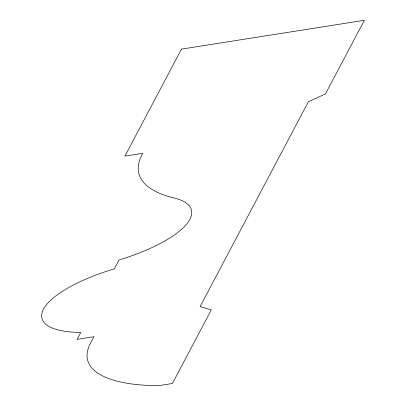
<?xml version="1.0" encoding="UTF-8"?>
<svg xmlns="http://www.w3.org/2000/svg" width="406" height="406" viewBox="0 0 406 406"><rect width="100%" height="100%" fill="white"/><g stroke="black" fill="none" stroke-linecap="round" stroke-linejoin="round"><path stroke-width="0.61" d="M181.477 49.116L124.921 156.117L142.739 153.311A193.119 62.554 -14.4 0 0 172.931 197.722A94.486 30.607 -14.4 0 1 119.049 259.926L114.325 268.868A92.959 30.11 -14.4 0 0 43.493 309.164A92.959 30.11 -14.4 0 0 80.728 332.433L77.054 339.38L93.984 336.716L91.056 342.258A169.003 54.744 -14.4 0 0 158.401 385.7L172.398 383.492L211.318 309.859L200.117 306.581L308.423 101.662L325.445 93.933L364.365 20.3L181.477 49.116"/></g></svg>
